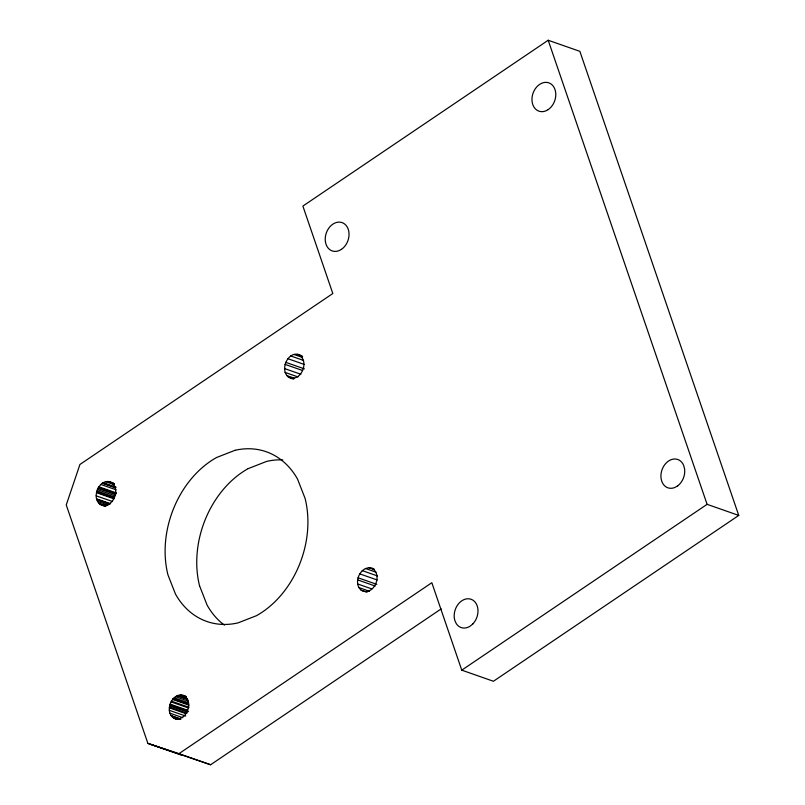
<?xml version="1.0" encoding="UTF-8"?>
<svg xmlns="http://www.w3.org/2000/svg" width="805" height="805" viewBox="0 0 805 805"><rect width="100%" height="100%" fill="white"/><g stroke="black" fill="none" stroke-linecap="round" stroke-linejoin="round"><path stroke-width="1.21" d="M177.271 719.177C161.403 716.339 171.837 688.154 186.036 696.466M105.425 505.832C87.393 504.564 98.904 473.129 113.586 483.644M293.412 378.954C276.236 376.448 287.093 346.502 302.046 356.031M372.001 568.35C383.522 574.71 373.329 597.159 361.173 590.206C351.664 582.005 362.351 562.423 374.345 569.175M147.889 743.418L178.952 753.661L431.832 582.719L461.768 670.163L493.435 681.261L738.749 515.421L579.862 51.339L548.195 40.25L302.881 206.08L332.817 293.523L79.937 464.465L66.252 504.956L147.889 743.418L210.618 764.75L441.16 608.902M461.768 670.163L707.092 504.333L738.749 515.421M248.232 468.601L266.666 461.396A89.908 68.787 -70.7 0 1 282.786 459.907M107.719 481.591L112.962 483.01M291.058 378.129C303.203 379.779 309.543 358.406 297.357 354.391M173.749 717.949C185.663 723.343 194.81 701.779 183.691 695.641M99.558 503.779C111.603 511.628 122.441 488.404 110.617 482.195M300.335 355.76L302.68 356.585M294.006 354.452L302.217 357.319M290.675 355.931L303.576 360.449M287.767 358.658L304.189 364.413M285.644 362.31L304.411 368.881M284.96 364.343L302.549 370.501M284.437 368.519L300.859 374.265M285.101 372.423L298.001 376.941M286.862 375.583L293.895 378.048M288.089 376.76L293.956 378.813M368.781 567.686L373.48 569.326M365.39 568.471L375.945 572.164M108.232 481.561L114.099 483.614M362.23 570.604L377.475 575.947M107.397 481.521L114.431 483.986M105.697 481.742L113.908 484.61M103.181 482.728L116.081 487.246M102.708 483.07L115.608 487.589M102.366 483.221L115.266 487.739M359.674 573.844L377.263 580.003M100.836 484.449L116.091 489.792M98.854 486.794L116.443 492.952M358.034 577.789L376.8 584.36M98.542 487.357L116.141 493.515M98.291 487.689L115.88 493.847M98.009 488.343L115.608 494.512M357.631 579.882L375.221 586.04M97.345 489.601L114.934 495.759M96.922 490.97L114.521 497.128M96.65 491.634L114.24 497.792M96.6 492.056L114.189 498.215M357.702 583.987L371.779 588.908M96.409 492.67L114.008 498.828M358.929 587.57L369.485 591.262M96.137 495.81L112.549 501.555M361.173 590.206L367.03 592.259M96.52 498.788L110.597 503.719M96.731 499.311L109.631 503.829M96.791 499.714L109.691 504.232M97.546 501.404L108.101 505.107M99.146 503.497L106.18 505.963M99.78 504.051L105.646 506.103M100.283 504.282L104.972 505.922M101.199 504.906L104.72 506.144M182.826 695.48L185.18 696.295M180.481 694.977L186.347 697.029M178.136 695.52L187.525 698.8M177.865 695.56L187.253 698.851M177.09 695.762L187.645 699.454M175.45 696.677L188.35 701.195M174.202 697.855L188.269 702.785M173.186 698.73L188.43 704.073M173.015 698.961L188.269 704.294M172.552 699.404L188.964 705.15M171.364 701.135L188.964 707.293M171.052 701.89L188.642 708.058M170.046 704.123L187.635 710.282M169.936 704.606L187.525 710.765M169.734 705.079L188.501 711.65M169.634 705.915L187.223 712.083M169.332 707.213L186.921 713.381M169.392 707.857L185.804 713.602M169.271 710.302L185.693 716.048M169.875 713.16L182.775 717.678M171.093 715.605L180.471 718.895M171.445 715.977L180.823 719.268M171.636 716.319L179.847 719.197M172.109 716.681L179.143 719.147M172.844 717.466L177.533 719.107M174.282 718.362L177.019 719.257M175.007 718.613L177.352 719.439M178.952 753.661L210.618 764.75M150.626 744.323L182.292 755.412M199.61 585.939L207.106 605.108A89.908 68.787 -70.7 0 0 224.414 625.113M548.195 40.25L707.092 504.333M199.59 585.96A89.908 68.787 -70.7 0 1 248.222 468.58M472.887 623.875L470.13 626.179A15.003 11.481 -70.7 0 1 456.304 623.664L454.875 620.605A15.003 11.481 -70.7 0 1 461.084 601.315A15.003 11.481 -70.7 0 1 476.419 604.092A15.003 11.481 -70.7 0 1 472.887 623.875M677.669 485.868L674.691 487.548A15.003 11.481 -70.7 0 1 661.267 479.508A15.003 11.481 -70.7 0 1 668.955 460.772A15.003 11.481 -70.7 0 1 683.717 465.542L684.602 468.983A15.003 11.481 -70.7 0 1 677.669 485.868M235 450.307L216.565 457.512A89.908 68.787 -70.7 0 0 167.953 574.881L175.45 594.02A89.908 68.787 -70.7 0 0 238.018 622.889L256.453 615.694A89.908 68.787 -70.7 0 0 305.065 498.325L297.578 479.186A89.908 68.787 -70.7 0 0 235 450.307M548.195 109.601A15.003 11.481 -70.7 0 0 551.345 84.213A15.003 11.481 -70.7 0 0 532.105 97.214A15.003 11.481 -70.7 0 0 548.195 109.601M341.441 249.359A15.003 11.481 -70.7 0 0 344.6 223.971A15.003 11.481 -70.7 0 0 325.361 236.972A15.003 11.481 -70.7 0 0 341.441 249.359"/></g></svg>
